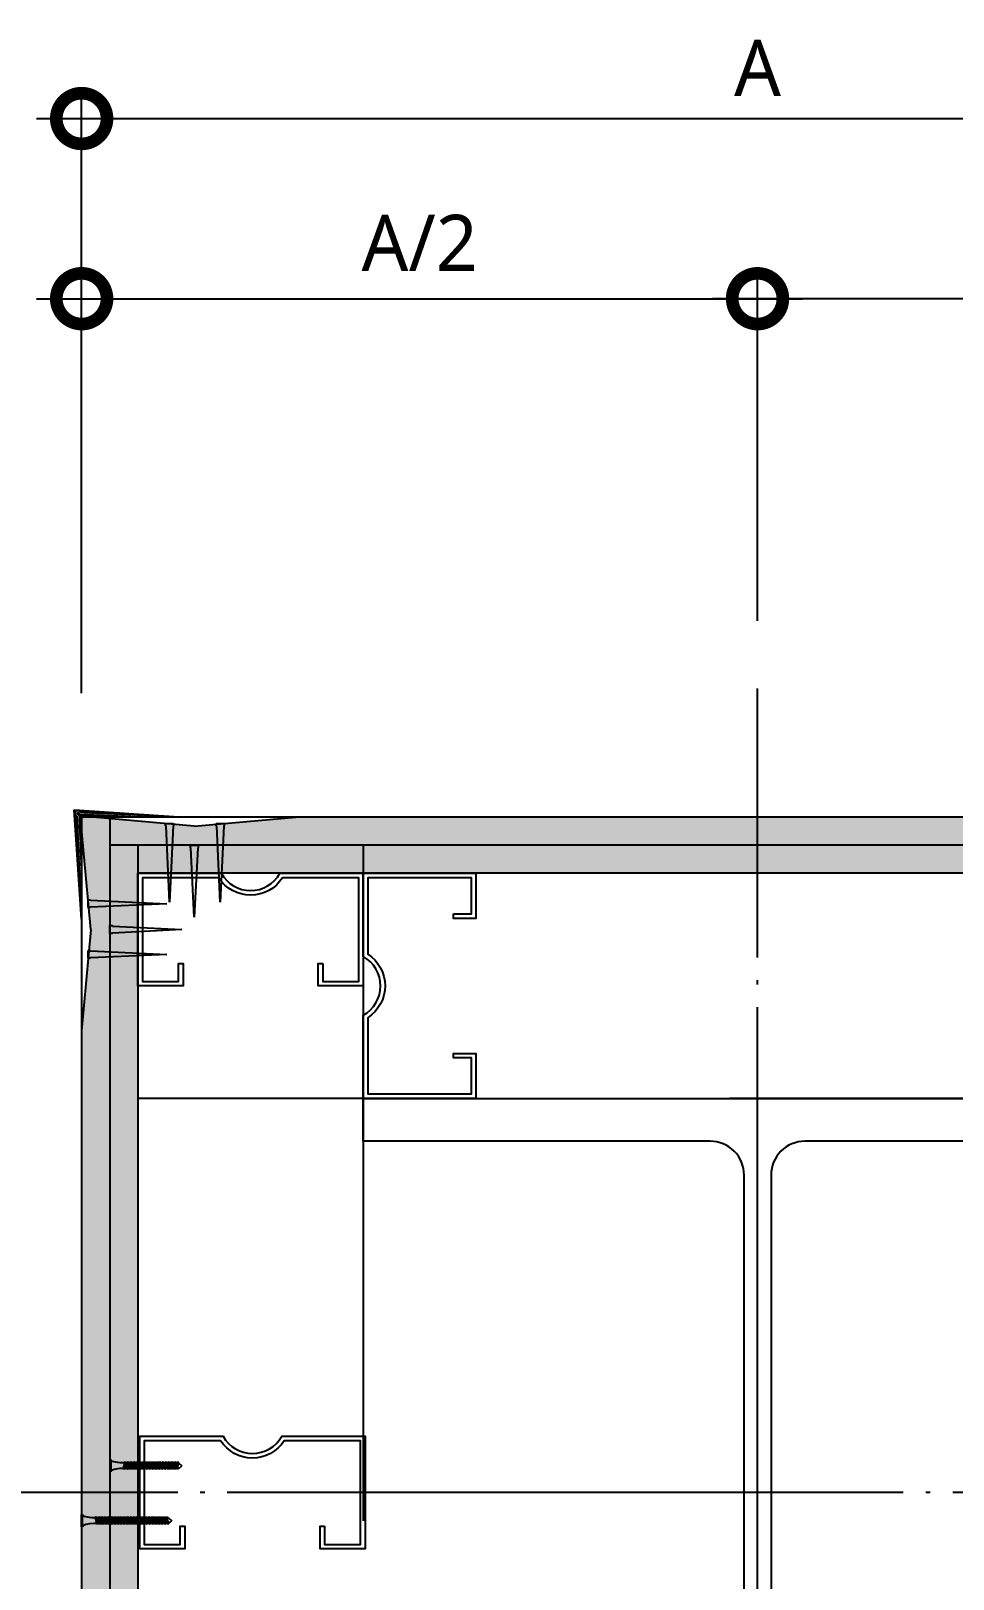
# Model space of a CAD drawing. Header units: millimetres. Extents: x 465 to 41696, y 198 to 5730.
# Drawn here: x 14583 to 14993, y 5003 to 5691 of the extents above; entities that cross this region are included whole.
import ezdxf

# ---------------------------------------------------------------- set-up
doc = ezdxf.new("R2010")
doc.units = ezdxf.units.MM
doc.header["$LTSCALE"] = 200
for name, pattern in [('CEN', [62, 60, -1, 0, -1]), ('CEN-GAUN', [32.2, 30, -1, 0.2, -1]), ('HID', [2.3, 1.5, -0.8])]:
    doc.linetypes.add(name, pattern=pattern)
doc.layers.get('DEFPOINTS').update_dxf_attribs({"color": 137})
for name, color, linetype in [('01LEADER(지시선)', 7, 'Continuous'), ('01석고보드', 73, 'Continuous'), ('01하지철물', 8, 'Continuous'), ('02 S-COL', 2, 'Continuous'), ('1', 1, 'Continuous'), ('4', 4, 'Continuous'), ('8', 8, 'Continuous'), ('cen', 1, 'CEN'), ('DIM', 7, 'Continuous')]:
    doc.layers.add(name, color=color, linetype=linetype)
doc.styles.add('arial', font='arial.ttf')
doc.styles.add('스타일1', font='malgun.ttf')
doc.dimstyles.new('CJA$0', dxfattribs={"dimscale": 300, "dimtxt": 2.7, "dimasz": 1, "dimexe": 2, "dimexo": 3, "dimgap": 1, "dimtad": 1, "dimdec": 0, "dimzin": 1, "dimdsep": 46, "dimtxsty": 'arial', "dimblk": 'DOT', "dimcen": 0.09, "dimdle": 1, "dimclrd": 256, "dimclre": 256, "dimclrt": 3, "dimadec": 0, "dimazin": 0, "dimtfac": 1, "dimtdec": 0, "dimtmove": 2, "dimatfit": 3, "dimldrblk": 'DOT', "dimfxl": 1, "dimtolj": 1, "dimtzin": 1, "dimarcsym": 0})

# ---------------------------------------------------------------- blocks, each defined once
blk = doc.blocks.new('_DotSmall')
at = {"color": 0, "linetype": 'ByBlock', "const_width": 0.5}
blk.add_lwpolyline([(-0.0625, 0, 1), (0.0625, 0, 1)], format="xyb", close=True, dxfattribs=at)
blk = doc.blocks.new('*D87')
at = {"layer": 'DEFPOINTS', "color": 0, "transparency": 16777216}
for p in [(15205.79, 5652.05), (14605.79, 5366.88), (15205.79, 5366.88)]:
    blk.add_point(p, dxfattribs=at)
at = {"layer": 'DIM', "color": 7, "lineweight": -2, "transparency": 16777216}
for p, q in [((14605.79, 5396.88), (14605.79, 5662.05)), ((15205.79, 5396.88), (15205.79, 5662.05)), ((14585.79, 5652.05), (15225.79, 5652.05))]:
    blk.add_line(p, q, dxfattribs=at)
at = {"layer": 'DIM', "color": 7, "lineweight": -2, "transparency": 16777216, "xscale": 45, "yscale": 45, "zscale": 45, "rotation": 180}
blk.add_blockref('_DotSmall', (14605.79, 5652.05), dxfattribs=at)
at = {"layer": 'DIM', "color": 7, "lineweight": -2, "transparency": 16777216, "xscale": 45, "yscale": 45, "zscale": 45}
blk.add_blockref('_DotSmall', (15205.79, 5652.05), dxfattribs=at)
at = {"layer": 'DIM', "color": 3, "transparency": 16777216, "insert": (14905.79, 5674.55), "char_height": 25, "attachment_point": 5, "style": '스타일1'}
blk.add_mtext('\\A1;A', dxfattribs=at)
blk = doc.blocks.new('_DOT')
at = {"color": 0, "linetype": 'ByBlock'}
blk.add_line((-0.5, 0), (-1, 0), dxfattribs=at)
at = {"color": 0, "linetype": 'ByBlock', "const_width": 0.5}
blk.add_lwpolyline([(-0.25, 0, 1), (0.25, 0, 1)], format="xyb", close=True, dxfattribs=at)
blk = doc.blocks.new('*D88')
at = {"layer": 'DEFPOINTS', "color": 0, "transparency": 16777216}
for p in [(14905.79, 5572.05), (14905.79, 5398.97), (14605.79, 5366.88)]:
    blk.add_point(p, dxfattribs=at)
at = {"layer": 'DIM', "color": 7, "lineweight": -2, "transparency": 16777216}
for p, q in [((14605.79, 5396.88), (14605.79, 5582.05)), ((14905.79, 5428.97), (14905.79, 5582.05)), ((14585.79, 5572.05), (14925.79, 5572.05))]:
    blk.add_line(p, q, dxfattribs=at)
at = {"layer": 'DIM', "color": 7, "lineweight": -2, "transparency": 16777216, "xscale": 45, "yscale": 45, "zscale": 45, "rotation": 180}
blk.add_blockref('_DotSmall', (14605.79, 5572.05), dxfattribs=at)
at = {"layer": 'DIM', "color": 7, "lineweight": -2, "transparency": 16777216, "xscale": 45, "yscale": 45, "zscale": 45}
blk.add_blockref('_DotSmall', (14905.79, 5572.05), dxfattribs=at)
at = {"layer": 'DIM', "color": 3, "transparency": 16777216, "insert": (14755.79, 5596.82), "char_height": 25, "attachment_point": 5, "style": '스타일1'}
blk.add_mtext('\\A1;A/2', dxfattribs=at)
blk = doc.blocks.new('*D89')
at = {"layer": 'DEFPOINTS', "color": 0, "transparency": 16777216}
for p in [(14905.79, 5572.05), (14905.79, 5398.97), (15205.79, 5366.88)]:
    blk.add_point(p, dxfattribs=at)
at = {"layer": 'DIM', "color": 7, "lineweight": -2, "transparency": 16777216}
for p, q in [((14905.79, 5428.97), (14905.79, 5582.05)), ((15205.79, 5396.88), (15205.79, 5582.05)), ((15225.79, 5572.05), (14885.79, 5572.05))]:
    blk.add_line(p, q, dxfattribs=at)
at = {"layer": 'DIM', "color": 7, "lineweight": -2, "transparency": 16777216, "xscale": 45, "yscale": 45, "zscale": 45, "rotation": 180}
blk.add_blockref('_DotSmall', (14905.79, 5572.05), dxfattribs=at)
at = {"layer": 'DIM', "color": 7, "lineweight": -2, "transparency": 16777216, "xscale": 45, "yscale": 45, "zscale": 45}
blk.add_blockref('_DotSmall', (15205.79, 5572.05), dxfattribs=at)
at = {"layer": 'DIM', "color": 3, "transparency": 16777216, "insert": (15055.79, 5596.82), "char_height": 25, "attachment_point": 5, "style": '스타일1'}
blk.add_mtext('\\A1;A/2', dxfattribs=at)

msp = doc.modelspace()

# ---------------------------------------------------------------- hatches: boundary and pattern name
at = {"layer": '1'}
h = msp.add_hatch(dxfattribs=at)
h.set_pattern_fill('ANSI31', color=256, scale=0.1, style=0)
h.set_pattern_definition([(135, (24917.97074, -13272.5427), (0.224506403, 0.224506403), [])])
h.paths.add_polyline_path([(14609.67, 5343.53), (14609.67, 5344.63), (14648.97, 5341.89), (14635.85, 5341.89), (14635.87, 5342.39)])
h.paths.add_polyline_path([(14603.96, 5342.39), (14605.3, 5311.82), (14605.79, 5311.84), (14605.79, 5296.53), (14602.48, 5345.13), (14609.67, 5344.63), (14609.67, 5343.53), (14605.3, 5343.73, 1.92106)])
h.paths.add_polyline_path([(14604.44, 5342.93, -5.650939), (14604.76, 5343.25), (14609.67, 5343.03), (14609.67, 5341.89), (14605.79, 5341.89), (14605.79, 5311.84)])
h.paths.add_polyline_path([(14609.67, 5343.03), (14635.85, 5341.89), (14609.67, 5341.89)])
at = {"layer": '8'}
h = msp.add_hatch(dxfattribs=at)
h.set_pattern_fill('AR-SAND', color=256, scale=5, style=0)
h.set_pattern_definition([(37.5, (21405.579, 3682.869), (-0.314967, 9.634119), [0, -7.6, 0, -8.5, 0, -8.125]), (7.5, (21405.579, 3682.869), (8.848884, 14.11073), [0, -4.1, 0, -6.85, 0, -2.625]), (327.5, (21399.429, 3682.869), (15.570709, 0.028295), [0, -2.5, 0, -9, 0, -11.75]), (317.5, (21399.429, 3682.869), (15.030633, 4.388378), [0, -1.25, 0, -5.9, 0, -6.75])])
h.paths.add_polyline_path([(14618.29, 5341.21), (14610.79, 5341.88), (14605.79, 5341.88), (14605.79, 5336.88), (14609.79, 5291.88), (14605.79, 5246.88), (14605.79, 4836.88), (14609.79, 4791.88), (14606.46, 4754.38), (14618.29, 4754.38)])
h.paths.add_polyline_path([(14630.79, 5329.38), (14618.29, 5329.38), (14618.29, 4766.88), (14630.79, 4766.88)])
h.paths.add_polyline_path([(15193.29, 5329.38), (14630.79, 5329.38), (14630.79, 5316.88), (15193.29, 5316.88)])
h.paths.add_polyline_path([(15205.79, 5336.88), (15205.79, 5341.88), (15200.79, 5341.88), (15155.79, 5337.88), (15110.79, 5341.88), (14700.79, 5341.88), (14655.79, 5337.88), (14618.29, 5341.21), (14618.29, 5329.38), (15205.13, 5329.38)])
h.paths.add_polyline_path([(15193.29, 5316.88), (15180.79, 5316.88), (15180.79, 4754.38), (15193.29, 4754.38)])
h.paths.add_polyline_path([(15205.79, 5246.88), (15201.79, 5291.88), (15205.13, 5329.38), (15193.29, 5329.38), (15193.29, 4742.55), (15200.79, 4741.88), (15205.79, 4741.88), (15205.79, 4746.88), (15201.79, 4791.88), (15205.79, 4836.88)])

# ---------------------------------------------------------------- linework, layer by layer
at = {"layer": '01LEADER(지시선)'}
msp.add_lwpolyline([(14605.2, 5343.73, 0, 9, 0), (14590.53, 5366.4, 0, 0, 0), (14527.44, 5463.9, 0, 0, 0)], format="xyseb", dxfattribs=at)
at = {"layer": '01석고보드'}
for p, q in [((14655.79, 5337.88), (14610.79, 5341.88)), ((14618.29, 5341.88), (14618.29, 4754.38)), ((14655.79, 5337.88), (14700.79, 5341.88)), ((14609.79, 5291.88), (14605.79, 5336.88)), ((15205.79, 5329.38), (14618.29, 5329.38)), ((14630.79, 5329.38), (14630.79, 4766.88)), ((15193.29, 5316.88), (14630.79, 5316.88)), ((14609.79, 5291.88), (14605.79, 5246.88))]:
    msp.add_line(p, q, dxfattribs=at)
msp.add_lwpolyline([(14605.79, 5341.88), (14605.79, 4741.88), (15205.79, 4741.88), (15205.79, 5341.88)], close=True, dxfattribs=at)
at = {"layer": '01하지철물', "color": 4}
for p, q in [((14643.05, 5339.06), (14646.55, 5339.06)), ((14643.05, 5337.92), (14643.05, 5339.06)), ((14643.24, 5337.92), (14643.05, 5337.92)), ((14644.8, 5304.06), (14643.24, 5337.92)), ((14646.36, 5337.92), (14644.8, 5304.06)), ((14646.55, 5337.92), (14646.36, 5337.92)), ((14646.55, 5339.06), (14646.55, 5337.92)), ((14665.55, 5339.06), (14669.05, 5339.06)), ((14665.55, 5337.92), (14665.55, 5339.06)), ((14665.74, 5337.92), (14665.55, 5337.92)), ((14667.3, 5304.06), (14665.74, 5337.92)), ((14668.86, 5337.92), (14667.3, 5304.06)), ((14669.05, 5337.92), (14668.86, 5337.92)), ((14669.05, 5339.06), (14669.05, 5337.92)), ((14654.04, 5329.38), (14657.54, 5329.38)), ((14654.04, 5328.25), (14654.04, 5329.38)), ((14654.24, 5328.25), (14654.04, 5328.25)), ((14655.79, 5297.38), (14654.24, 5328.25)), ((14657.35, 5328.25), (14655.79, 5297.38)), ((14657.54, 5328.25), (14657.35, 5328.25)), ((14657.54, 5329.38), (14657.54, 5328.25)), ((14608.62, 5305.13), (14609.75, 5305.13)), ((14608.62, 5301.63), (14608.62, 5305.13)), ((14609.75, 5301.63), (14608.62, 5301.63)), ((14609.75, 5305.13), (14609.75, 5304.94)), ((14609.75, 5304.94), (14643.62, 5303.38)), ((14643.62, 5303.38), (14609.75, 5301.82)), ((14609.75, 5301.82), (14609.75, 5301.63)), ((14618.29, 5290.13), (14618.29, 5293.63)), ((14618.29, 5293.63), (14619.43, 5293.63)), ((14619.43, 5293.63), (14619.43, 5293.44)), ((14619.43, 5290.13), (14618.29, 5290.13)), ((14619.43, 5293.44), (14650.29, 5291.88)), ((14650.29, 5291.88), (14619.43, 5290.32)), ((14619.43, 5290.32), (14619.43, 5290.13)), ((14608.62, 5282.63), (14609.75, 5282.63)), ((14608.62, 5279.13), (14608.62, 5282.63)), ((14609.75, 5282.63), (14609.75, 5282.44)), ((14609.75, 5282.44), (14643.62, 5280.88)), ((14643.62, 5280.88), (14609.75, 5279.32)), ((14609.75, 5279.13), (14608.62, 5279.13)), ((14609.75, 5279.32), (14609.75, 5279.13))]:
    msp.add_line(p, q, dxfattribs=at)
at = {"layer": '02 S-COL', "linetype": 'Continuous'}
msp.add_lwpolyline([(14730.79, 5197.88), (14730.79, 5216.88), (15080.79, 5216.88), (15080.79, 5197.88), (14926.79, 5197.88, 0.414214), (14911.79, 5182.88), (14911.79, 4900.88, 0.414214), (14926.79, 4885.88), (15080.79, 4885.88), (15080.79, 4866.88), (14730.79, 4866.88), (14730.79, 4885.88), (14884.79, 4885.88, 0.414214), (14899.79, 4900.88), (14899.79, 5182.88, 0.414214), (14884.79, 5197.88)], format="xyb", close=True, dxfattribs=at)
at = {"layer": '1'}
for p, q in [((14605.79, 5296.53), (14602.48, 5345.13)), ((14602.48, 5345.13), (14648.97, 5341.89))]:
    msp.add_line(p, q, dxfattribs=at)
at = {"layer": '4'}
for points in [[(14712.79, 5276.88), (14712.79, 5268.88), (14728.79, 5268.88), (14728.79, 5314.88), (14694.93, 5314.88, -0.542783), (14666.66, 5314.88), (14632.79, 5314.88), (14632.79, 5268.88), (14648.79, 5268.88), (14648.79, 5276.88), (14650.79, 5276.88), (14650.79, 5266.88), (14630.79, 5266.88), (14630.79, 5316.88), (14667.79, 5316.88, 0.589997), (14693.79, 5316.88), (14730.79, 5316.88), (14730.79, 5266.88), (14710.79, 5266.88), (14710.79, 5276.88)], [(14770.79, 5298.88), (14778.79, 5298.88), (14778.79, 5314.88), (14732.79, 5314.88), (14732.79, 5281.01, -0.542783), (14732.79, 5252.75), (14732.79, 5218.88), (14778.79, 5218.88), (14778.79, 5234.88), (14770.79, 5234.88), (14770.79, 5236.88), (14780.79, 5236.88), (14780.79, 5216.88), (14730.79, 5216.88), (14730.79, 5253.88, 0.589997), (14730.79, 5279.88), (14730.79, 5316.88), (14780.79, 5316.88), (14780.79, 5296.88), (14770.79, 5296.88)], [(14713.58, 5026.88), (14713.58, 5018.88), (14729.58, 5018.88), (14729.58, 5064.88), (14695.71, 5064.88, -0.542783), (14667.45, 5064.88), (14633.58, 5064.88), (14633.58, 5018.88), (14649.58, 5018.88), (14649.58, 5026.88), (14651.58, 5026.88), (14651.58, 5016.88), (14631.58, 5016.88), (14631.58, 5066.88), (14668.58, 5066.88, 0.589997), (14694.58, 5066.88), (14731.58, 5066.88), (14731.58, 5016.88), (14711.58, 5016.88), (14711.58, 5026.88)]]:
    msp.add_lwpolyline(points, format="xyb", close=True, dxfattribs=at)
at = {"layer": '8', "linetype": 'HID'}
for p, q in [((14730.79, 5329.38), (14730.79, 4766.88)), ((15193.29, 5216.88), (14630.79, 5216.88))]:
    msp.add_line(p, q, dxfattribs=at)
at = {"layer": '8'}
for p, q in [((14618.29, 5056.56), (14618.69, 5056.56)), ((14618.29, 5056.56), (14618.29, 5051.06)), ((14618.69, 5056.56), (14618.69, 5051.06)), ((14624.79, 5055.06), (14623.69, 5055.06)), ((14624.79, 5055.06), (14624.19, 5052.56)), ((14625.09, 5055.56), (14624.79, 5055.06)), ((14624.79, 5055.06), (14624.79, 5052.56)), ((14625.39, 5055.06), (14624.79, 5052.56)), ((14625.39, 5055.06), (14625.09, 5055.56)), ((14626.09, 5055.06), (14625.39, 5055.06)), ((14626.09, 5055.06), (14625.49, 5052.56)), ((14626.39, 5055.56), (14626.09, 5055.06)), ((14626.09, 5055.06), (14626.09, 5052.56)), ((14626.69, 5055.06), (14626.09, 5052.56)), ((14626.69, 5055.06), (14626.39, 5055.56)), ((14627.39, 5055.06), (14626.69, 5055.06)), ((14627.39, 5055.06), (14626.79, 5052.56)), ((14627.69, 5055.56), (14627.39, 5055.06)), ((14627.39, 5055.06), (14627.39, 5052.56)), ((14627.99, 5055.06), (14627.39, 5052.56)), ((14627.99, 5055.06), (14627.69, 5055.56)), ((14628.69, 5055.06), (14627.99, 5055.06)), ((14628.69, 5055.06), (14628.09, 5052.56)), ((14628.99, 5055.56), (14628.69, 5055.06)), ((14628.69, 5055.06), (14628.69, 5052.56)), ((14629.29, 5055.06), (14628.69, 5052.56)), ((14629.29, 5055.06), (14628.99, 5055.56)), ((14629.99, 5055.06), (14629.29, 5055.06)), ((14629.99, 5055.06), (14629.39, 5052.56)), ((14630.29, 5055.56), (14629.99, 5055.06)), ((14629.99, 5055.06), (14629.99, 5052.56)), ((14630.59, 5055.06), (14629.99, 5052.56)), ((14630.59, 5055.06), (14630.29, 5055.56)), ((14631.29, 5055.06), (14630.59, 5055.06)), ((14631.29, 5055.06), (14630.69, 5052.56)), ((14631.59, 5055.56), (14631.29, 5055.06)), ((14631.29, 5055.06), (14631.29, 5052.56)), ((14631.89, 5055.06), (14631.29, 5052.56)), ((14631.89, 5055.06), (14631.59, 5055.56)), ((14632.59, 5055.06), (14631.89, 5055.06)), ((14632.59, 5055.06), (14631.99, 5052.56)), ((14632.89, 5055.56), (14632.59, 5055.06)), ((14632.59, 5055.06), (14632.59, 5052.56)), ((14633.19, 5055.06), (14632.59, 5052.56)), ((14633.19, 5055.06), (14632.89, 5055.56)), ((14633.89, 5055.06), (14633.19, 5055.06)), ((14633.89, 5055.06), (14633.29, 5052.56)), ((14634.19, 5055.56), (14633.89, 5055.06)), ((14633.89, 5055.06), (14633.89, 5052.56)), ((14634.49, 5055.06), (14633.89, 5052.56)), ((14634.49, 5055.06), (14634.19, 5055.56)), ((14635.19, 5055.06), (14634.49, 5055.06)), ((14635.19, 5055.06), (14634.59, 5052.56)), ((14635.49, 5055.56), (14635.19, 5055.06)), ((14635.19, 5055.06), (14635.19, 5052.56)), ((14635.79, 5055.06), (14635.19, 5052.56)), ((14635.79, 5055.06), (14635.49, 5055.56)), ((14636.49, 5055.06), (14635.79, 5055.06)), ((14636.49, 5055.06), (14635.89, 5052.56)), ((14636.79, 5055.56), (14636.49, 5055.06)), ((14636.49, 5055.06), (14636.49, 5052.56)), ((14637.09, 5055.06), (14636.49, 5052.56)), ((14637.09, 5055.06), (14636.79, 5055.56)), ((14637.79, 5055.06), (14637.09, 5055.06)), ((14637.79, 5055.06), (14637.19, 5052.56)), ((14638.09, 5055.56), (14637.79, 5055.06)), ((14637.79, 5055.06), (14637.79, 5052.56)), ((14638.39, 5055.06), (14637.79, 5052.56)), ((14638.39, 5055.06), (14638.09, 5055.56)), ((14639.09, 5055.06), (14638.39, 5055.06)), ((14639.09, 5055.06), (14638.49, 5052.56)), ((14639.39, 5055.56), (14639.09, 5055.06)), ((14639.09, 5055.06), (14639.09, 5052.56)), ((14639.69, 5055.06), (14639.09, 5052.56)), ((14639.69, 5055.06), (14639.39, 5055.56)), ((14640.39, 5055.06), (14639.69, 5055.06)), ((14640.39, 5055.06), (14639.79, 5052.56)), ((14640.69, 5055.56), (14640.39, 5055.06)), ((14640.39, 5055.06), (14640.39, 5052.56)), ((14640.99, 5055.06), (14640.39, 5052.56)), ((14640.99, 5055.06), (14640.69, 5055.56)), ((14641.69, 5055.06), (14640.99, 5055.06)), ((14641.69, 5055.06), (14641.09, 5052.56)), ((14641.99, 5055.56), (14641.69, 5055.06)), ((14641.69, 5055.06), (14641.69, 5052.56)), ((14642.29, 5055.06), (14641.69, 5052.56)), ((14642.29, 5055.06), (14641.99, 5055.56)), ((14642.99, 5055.06), (14642.29, 5055.06)), ((14642.99, 5055.06), (14642.39, 5052.56)), ((14643.29, 5055.56), (14642.99, 5055.06)), ((14642.99, 5055.06), (14642.99, 5052.56)), ((14643.59, 5055.06), (14642.99, 5052.56)), ((14643.59, 5055.06), (14643.29, 5055.56)), ((14644.29, 5055.06), (14643.59, 5055.06)), ((14644.29, 5055.06), (14643.69, 5052.56)), ((14644.59, 5055.56), (14644.29, 5055.06)), ((14644.29, 5055.06), (14644.29, 5052.56)), ((14644.89, 5055.06), (14644.29, 5052.56)), ((14644.89, 5055.06), (14644.59, 5055.56)), ((14645.59, 5055.06), (14644.89, 5055.06)), ((14645.59, 5055.06), (14644.99, 5052.56)), ((14645.89, 5055.56), (14645.59, 5055.06)), ((14645.59, 5055.06), (14645.59, 5052.56)), ((14646.19, 5055.06), (14645.59, 5052.56)), ((14646.19, 5055.06), (14645.89, 5055.56)), ((14646.89, 5055.06), (14646.19, 5055.06)), ((14646.89, 5055.06), (14646.29, 5052.56)), ((14647.19, 5055.56), (14646.89, 5055.06)), ((14646.89, 5055.06), (14646.89, 5052.56)), ((14647.49, 5055.06), (14646.89, 5052.56)), ((14647.49, 5055.06), (14647.19, 5055.56)), ((14648.19, 5055.06), (14647.49, 5055.06)), ((14648.19, 5055.06), (14647.59, 5052.56)), ((14648.49, 5055.56), (14648.19, 5055.06)), ((14648.19, 5055.06), (14648.19, 5052.56)), ((14648.79, 5055.06), (14648.19, 5052.56)), ((14648.79, 5055.06), (14648.49, 5055.56)), ((14648.79, 5055.06), (14650.29, 5053.81)), ((14648.89, 5052.56), (14650.29, 5053.81)), ((14618.29, 5051.06), (14618.69, 5051.06)), ((14624.19, 5052.56), (14623.69, 5052.56)), ((14624.49, 5052.06), (14624.19, 5052.56)), ((14624.79, 5052.56), (14624.49, 5052.06)), ((14625.49, 5052.56), (14624.79, 5052.56)), ((14625.79, 5052.06), (14625.49, 5052.56)), ((14626.09, 5052.56), (14625.79, 5052.06)), ((14626.79, 5052.56), (14626.09, 5052.56)), ((14627.09, 5052.06), (14626.79, 5052.56)), ((14627.39, 5052.56), (14627.09, 5052.06)), ((14628.09, 5052.56), (14627.39, 5052.56)), ((14628.39, 5052.06), (14628.09, 5052.56)), ((14628.69, 5052.56), (14628.39, 5052.06)), ((14629.39, 5052.56), (14628.69, 5052.56)), ((14629.69, 5052.06), (14629.39, 5052.56)), ((14629.99, 5052.56), (14629.69, 5052.06)), ((14630.69, 5052.56), (14629.99, 5052.56)), ((14630.99, 5052.06), (14630.69, 5052.56)), ((14631.29, 5052.56), (14630.99, 5052.06)), ((14631.99, 5052.56), (14631.29, 5052.56)), ((14632.29, 5052.06), (14631.99, 5052.56)), ((14632.59, 5052.56), (14632.29, 5052.06)), ((14633.29, 5052.56), (14632.59, 5052.56)), ((14633.59, 5052.06), (14633.29, 5052.56)), ((14633.89, 5052.56), (14633.59, 5052.06)), ((14634.59, 5052.56), (14633.89, 5052.56)), ((14634.89, 5052.06), (14634.59, 5052.56)), ((14635.19, 5052.56), (14634.89, 5052.06)), ((14635.89, 5052.56), (14635.19, 5052.56)), ((14636.19, 5052.06), (14635.89, 5052.56)), ((14636.49, 5052.56), (14636.19, 5052.06)), ((14637.19, 5052.56), (14636.49, 5052.56)), ((14637.49, 5052.06), (14637.19, 5052.56)), ((14637.79, 5052.56), (14637.49, 5052.06)), ((14638.49, 5052.56), (14637.79, 5052.56)), ((14638.79, 5052.06), (14638.49, 5052.56)), ((14639.09, 5052.56), (14638.79, 5052.06)), ((14639.79, 5052.56), (14639.09, 5052.56)), ((14640.09, 5052.06), (14639.79, 5052.56)), ((14640.39, 5052.56), (14640.09, 5052.06)), ((14641.09, 5052.56), (14640.39, 5052.56)), ((14641.39, 5052.06), (14641.09, 5052.56)), ((14641.69, 5052.56), (14641.39, 5052.06)), ((14642.39, 5052.56), (14641.69, 5052.56)), ((14642.69, 5052.06), (14642.39, 5052.56)), ((14642.99, 5052.56), (14642.69, 5052.06)), ((14643.69, 5052.56), (14642.99, 5052.56)), ((14643.99, 5052.06), (14643.69, 5052.56)), ((14644.29, 5052.56), (14643.99, 5052.06)), ((14644.99, 5052.56), (14644.29, 5052.56)), ((14645.29, 5052.06), (14644.99, 5052.56)), ((14645.59, 5052.56), (14645.29, 5052.06)), ((14646.29, 5052.56), (14645.59, 5052.56)), ((14646.59, 5052.06), (14646.29, 5052.56)), ((14646.89, 5052.56), (14646.59, 5052.06)), ((14647.59, 5052.56), (14646.89, 5052.56)), ((14647.89, 5052.06), (14647.59, 5052.56)), ((14648.19, 5052.56), (14647.89, 5052.06)), ((14648.89, 5052.56), (14648.19, 5052.56)), ((14605.79, 5026.63), (14605.79, 5032.13)), ((14605.79, 5032.13), (14606.19, 5032.13)), ((14605.79, 5026.63), (14606.19, 5026.63)), ((14606.19, 5026.63), (14606.19, 5032.13)), ((14611.89, 5030.63), (14611.19, 5030.63)), ((14612.49, 5028.13), (14611.19, 5028.13)), ((14612.19, 5031.13), (14611.89, 5030.63)), ((14612.49, 5028.13), (14611.89, 5030.63)), ((14612.49, 5030.63), (14612.19, 5031.13)), ((14613.09, 5028.13), (14612.49, 5030.63)), ((14613.19, 5030.63), (14612.49, 5030.63)), ((14612.49, 5028.13), (14612.49, 5030.63)), ((14612.79, 5027.63), (14612.49, 5028.13)), ((14613.09, 5028.13), (14612.79, 5027.63)), ((14613.79, 5028.13), (14613.09, 5028.13)), ((14613.49, 5031.13), (14613.19, 5030.63)), ((14613.79, 5028.13), (14613.19, 5030.63)), ((14613.79, 5030.63), (14613.49, 5031.13)), ((14614.49, 5030.63), (14613.79, 5030.63)), ((14614.39, 5028.13), (14613.79, 5030.63)), ((14613.79, 5028.13), (14613.79, 5030.63)), ((14614.09, 5027.63), (14613.79, 5028.13)), ((14614.39, 5028.13), (14614.09, 5027.63)), ((14615.09, 5028.13), (14614.39, 5028.13)), ((14614.79, 5031.13), (14614.49, 5030.63)), ((14615.09, 5028.13), (14614.49, 5030.63)), ((14615.09, 5030.63), (14614.79, 5031.13)), ((14615.69, 5028.13), (14615.09, 5030.63)), ((14615.79, 5030.63), (14615.09, 5030.63)), ((14615.09, 5028.13), (14615.09, 5030.63)), ((14615.39, 5027.63), (14615.09, 5028.13)), ((14615.69, 5028.13), (14615.39, 5027.63)), ((14616.39, 5028.13), (14615.69, 5028.13)), ((14616.09, 5031.13), (14615.79, 5030.63)), ((14616.39, 5028.13), (14615.79, 5030.63)), ((14616.39, 5030.63), (14616.09, 5031.13)), ((14617.09, 5030.63), (14616.39, 5030.63)), ((14616.99, 5028.13), (14616.39, 5030.63)), ((14616.39, 5028.13), (14616.39, 5030.63)), ((14616.69, 5027.63), (14616.39, 5028.13)), ((14616.99, 5028.13), (14616.69, 5027.63)), ((14617.69, 5028.13), (14616.99, 5028.13)), ((14617.39, 5031.13), (14617.09, 5030.63)), ((14617.69, 5028.13), (14617.09, 5030.63)), ((14617.69, 5030.63), (14617.39, 5031.13)), ((14618.29, 5028.13), (14617.69, 5030.63)), ((14618.39, 5030.63), (14617.69, 5030.63)), ((14617.69, 5028.13), (14617.69, 5030.63)), ((14617.99, 5027.63), (14617.69, 5028.13)), ((14618.29, 5028.13), (14617.99, 5027.63)), ((14618.99, 5028.13), (14618.29, 5028.13)), ((14618.69, 5031.13), (14618.39, 5030.63)), ((14618.99, 5028.13), (14618.39, 5030.63)), ((14618.99, 5030.63), (14618.69, 5031.13)), ((14619.69, 5030.63), (14618.99, 5030.63)), ((14619.59, 5028.13), (14618.99, 5030.63)), ((14618.99, 5028.13), (14618.99, 5030.63)), ((14619.29, 5027.63), (14618.99, 5028.13)), ((14619.59, 5028.13), (14619.29, 5027.63)), ((14620.29, 5028.13), (14619.59, 5028.13)), ((14619.99, 5031.13), (14619.69, 5030.63)), ((14620.29, 5028.13), (14619.69, 5030.63)), ((14620.29, 5030.63), (14619.99, 5031.13)), ((14620.89, 5028.13), (14620.29, 5030.63)), ((14620.99, 5030.63), (14620.29, 5030.63)), ((14620.29, 5028.13), (14620.29, 5030.63)), ((14620.59, 5027.63), (14620.29, 5028.13)), ((14620.89, 5028.13), (14620.59, 5027.63)), ((14621.59, 5028.13), (14620.89, 5028.13)), ((14621.29, 5031.13), (14620.99, 5030.63)), ((14621.59, 5028.13), (14620.99, 5030.63)), ((14621.59, 5030.63), (14621.29, 5031.13)), ((14622.29, 5030.63), (14621.59, 5030.63)), ((14622.19, 5028.13), (14621.59, 5030.63)), ((14621.59, 5028.13), (14621.59, 5030.63)), ((14621.89, 5027.63), (14621.59, 5028.13)), ((14622.19, 5028.13), (14621.89, 5027.63)), ((14622.89, 5028.13), (14622.19, 5028.13)), ((14622.59, 5031.13), (14622.29, 5030.63)), ((14622.89, 5028.13), (14622.29, 5030.63)), ((14622.89, 5030.63), (14622.59, 5031.13)), ((14623.49, 5028.13), (14622.89, 5030.63)), ((14623.59, 5030.63), (14622.89, 5030.63)), ((14622.89, 5028.13), (14622.89, 5030.63)), ((14623.19, 5027.63), (14622.89, 5028.13)), ((14623.49, 5028.13), (14623.19, 5027.63)), ((14624.19, 5028.13), (14623.49, 5028.13)), ((14623.89, 5031.13), (14623.59, 5030.63)), ((14624.19, 5028.13), (14623.59, 5030.63)), ((14624.19, 5030.63), (14623.89, 5031.13)), ((14624.89, 5030.63), (14624.19, 5030.63)), ((14624.79, 5028.13), (14624.19, 5030.63)), ((14624.19, 5028.13), (14624.19, 5030.63)), ((14624.49, 5027.63), (14624.19, 5028.13)), ((14624.79, 5028.13), (14624.49, 5027.63)), ((14625.49, 5028.13), (14624.79, 5028.13)), ((14625.19, 5031.13), (14624.89, 5030.63)), ((14625.49, 5028.13), (14624.89, 5030.63)), ((14625.49, 5030.63), (14625.19, 5031.13)), ((14626.09, 5028.13), (14625.49, 5030.63)), ((14626.19, 5030.63), (14625.49, 5030.63)), ((14625.49, 5028.13), (14625.49, 5030.63)), ((14625.79, 5027.63), (14625.49, 5028.13)), ((14626.09, 5028.13), (14625.79, 5027.63)), ((14626.79, 5028.13), (14626.09, 5028.13)), ((14626.49, 5031.13), (14626.19, 5030.63)), ((14626.79, 5028.13), (14626.19, 5030.63)), ((14626.79, 5030.63), (14626.49, 5031.13)), ((14627.49, 5030.63), (14626.79, 5030.63)), ((14627.39, 5028.13), (14626.79, 5030.63)), ((14626.79, 5028.13), (14626.79, 5030.63)), ((14627.09, 5027.63), (14626.79, 5028.13)), ((14627.39, 5028.13), (14627.09, 5027.63)), ((14628.09, 5028.13), (14627.39, 5028.13)), ((14627.79, 5031.13), (14627.49, 5030.63)), ((14628.09, 5028.13), (14627.49, 5030.63)), ((14628.09, 5030.63), (14627.79, 5031.13)), ((14628.69, 5028.13), (14628.09, 5030.63)), ((14628.79, 5030.63), (14628.09, 5030.63)), ((14628.09, 5028.13), (14628.09, 5030.63)), ((14628.39, 5027.63), (14628.09, 5028.13)), ((14628.69, 5028.13), (14628.39, 5027.63)), ((14629.39, 5028.13), (14628.69, 5028.13)), ((14629.09, 5031.13), (14628.79, 5030.63)), ((14629.39, 5028.13), (14628.79, 5030.63)), ((14629.39, 5030.63), (14629.09, 5031.13)), ((14630.09, 5030.63), (14629.39, 5030.63)), ((14629.99, 5028.13), (14629.39, 5030.63)), ((14629.39, 5028.13), (14629.39, 5030.63)), ((14629.69, 5027.63), (14629.39, 5028.13)), ((14629.99, 5028.13), (14629.69, 5027.63)), ((14630.69, 5028.13), (14629.99, 5028.13)), ((14630.39, 5031.13), (14630.09, 5030.63)), ((14630.69, 5028.13), (14630.09, 5030.63)), ((14630.69, 5030.63), (14630.39, 5031.13)), ((14631.29, 5028.13), (14630.69, 5030.63)), ((14631.39, 5030.63), (14630.69, 5030.63)), ((14630.69, 5028.13), (14630.69, 5030.63)), ((14630.99, 5027.63), (14630.69, 5028.13)), ((14631.29, 5028.13), (14630.99, 5027.63)), ((14631.99, 5028.13), (14631.29, 5028.13)), ((14631.69, 5031.13), (14631.39, 5030.63)), ((14631.99, 5028.13), (14631.39, 5030.63)), ((14631.99, 5030.63), (14631.69, 5031.13)), ((14632.69, 5030.63), (14631.99, 5030.63)), ((14632.59, 5028.13), (14631.99, 5030.63)), ((14631.99, 5028.13), (14631.99, 5030.63)), ((14632.29, 5027.63), (14631.99, 5028.13)), ((14632.59, 5028.13), (14632.29, 5027.63)), ((14633.29, 5028.13), (14632.59, 5028.13)), ((14632.99, 5031.13), (14632.69, 5030.63)), ((14633.29, 5028.13), (14632.69, 5030.63)), ((14633.29, 5030.63), (14632.99, 5031.13)), ((14633.89, 5028.13), (14633.29, 5030.63)), ((14633.99, 5030.63), (14633.29, 5030.63)), ((14633.29, 5028.13), (14633.29, 5030.63)), ((14633.59, 5027.63), (14633.29, 5028.13)), ((14633.89, 5028.13), (14633.59, 5027.63)), ((14634.59, 5028.13), (14633.89, 5028.13)), ((14634.29, 5031.13), (14633.99, 5030.63)), ((14634.59, 5028.13), (14633.99, 5030.63)), ((14634.59, 5030.63), (14634.29, 5031.13)), ((14635.29, 5030.63), (14634.59, 5030.63)), ((14635.19, 5028.13), (14634.59, 5030.63)), ((14634.59, 5028.13), (14634.59, 5030.63)), ((14634.89, 5027.63), (14634.59, 5028.13)), ((14635.19, 5028.13), (14634.89, 5027.63)), ((14635.89, 5028.13), (14635.19, 5028.13)), ((14635.59, 5031.13), (14635.29, 5030.63)), ((14635.89, 5028.13), (14635.29, 5030.63)), ((14635.89, 5030.63), (14635.59, 5031.13)), ((14636.49, 5028.13), (14635.89, 5030.63)), ((14636.59, 5030.63), (14635.89, 5030.63)), ((14635.89, 5028.13), (14635.89, 5030.63)), ((14636.19, 5027.63), (14635.89, 5028.13)), ((14636.49, 5028.13), (14636.19, 5027.63)), ((14637.19, 5028.13), (14636.49, 5028.13)), ((14636.89, 5031.13), (14636.59, 5030.63)), ((14637.19, 5028.13), (14636.59, 5030.63)), ((14637.19, 5030.63), (14636.89, 5031.13)), ((14637.89, 5030.63), (14637.19, 5030.63)), ((14637.79, 5028.13), (14637.19, 5030.63)), ((14637.19, 5028.13), (14637.19, 5030.63)), ((14637.49, 5027.63), (14637.19, 5028.13)), ((14637.79, 5028.13), (14637.49, 5027.63)), ((14638.49, 5028.13), (14637.79, 5028.13)), ((14638.19, 5031.13), (14637.89, 5030.63)), ((14638.49, 5028.13), (14637.89, 5030.63)), ((14638.49, 5030.63), (14638.19, 5031.13)), ((14639.09, 5028.13), (14638.49, 5030.63)), ((14639.19, 5030.63), (14638.49, 5030.63)), ((14638.49, 5028.13), (14638.49, 5030.63)), ((14638.79, 5027.63), (14638.49, 5028.13)), ((14639.09, 5028.13), (14638.79, 5027.63)), ((14639.79, 5028.13), (14639.09, 5028.13)), ((14639.49, 5031.13), (14639.19, 5030.63)), ((14639.79, 5028.13), (14639.19, 5030.63)), ((14639.79, 5030.63), (14639.49, 5031.13)), ((14640.49, 5030.63), (14639.79, 5030.63)), ((14640.39, 5028.13), (14639.79, 5030.63)), ((14639.79, 5028.13), (14639.79, 5030.63)), ((14640.09, 5027.63), (14639.79, 5028.13)), ((14640.39, 5028.13), (14640.09, 5027.63)), ((14641.09, 5028.13), (14640.39, 5028.13)), ((14640.79, 5031.13), (14640.49, 5030.63)), ((14641.09, 5028.13), (14640.49, 5030.63)), ((14641.09, 5030.63), (14640.79, 5031.13)), ((14641.79, 5030.63), (14641.09, 5030.63)), ((14641.69, 5028.13), (14641.09, 5030.63)), ((14641.09, 5028.13), (14641.09, 5030.63)), ((14641.39, 5027.63), (14641.09, 5028.13)), ((14641.69, 5028.13), (14641.39, 5027.63)), ((14642.39, 5028.13), (14641.69, 5028.13)), ((14642.09, 5031.13), (14641.79, 5030.63)), ((14642.39, 5028.13), (14641.79, 5030.63)), ((14642.39, 5030.63), (14642.09, 5031.13)), ((14642.99, 5028.13), (14642.39, 5030.63)), ((14643.09, 5030.63), (14642.39, 5030.63)), ((14642.39, 5028.13), (14642.39, 5030.63)), ((14642.69, 5027.63), (14642.39, 5028.13)), ((14642.99, 5028.13), (14642.69, 5027.63)), ((14643.69, 5028.13), (14642.99, 5028.13)), ((14643.39, 5031.13), (14643.09, 5030.63)), ((14643.69, 5028.13), (14643.09, 5030.63)), ((14643.69, 5030.63), (14643.39, 5031.13)), ((14644.29, 5028.13), (14643.69, 5030.63)), ((14644.39, 5030.63), (14643.69, 5030.63)), ((14643.69, 5028.13), (14643.69, 5030.63)), ((14643.99, 5027.63), (14643.69, 5028.13)), ((14644.29, 5028.13), (14643.99, 5027.63)), ((14644.29, 5028.13), (14645.79, 5029.38)), ((14644.39, 5030.63), (14645.79, 5029.38))]:
    msp.add_line(p, q, dxfattribs=at)
at = {"layer": '8', "extrusion": (0, 0, -1)}
for centre in [(14623.69, 5056.56), (14611.19, 5032.13)]:
    msp.add_ellipse(centre, major_axis=(5, 0), ratio=0.3, start_param=1.570796, end_param=3.141593, dxfattribs=at)
at = {"layer": '8'}
for centre, major_axis, start_param, end_param in [((14623.69, 5051.06), (5, 0), 1.570796, 3.141593), ((14611.19, 5026.63), (-5, 0), -1.570796, 0)]:
    msp.add_ellipse(centre, major_axis=major_axis, ratio=0.3, start_param=start_param, end_param=end_param, dxfattribs=at)
at = {"layer": 'cen', "linetype": 'CEN-GAUN', "ltscale": 0.05}
for p, q in [((14905.79, 4635.46), (14905.79, 5398.97)), ((15292.41, 5041.88), (14457.96, 5041.88))]:
    msp.add_line(p, q, dxfattribs=at)

# ---------------------------------------------------------------- dimensions: what is measured, and where the dimension line sits
at = {"layer": 'DIM'}
for base, p2, text, picture, middle in [((15205.79, 5652.05), (15205.79, 5366.88), 'A', '*D87', (14905.79, 5674.55)), ((14905.79, 5572.05), (14905.79, 5398.97), 'A/2', '*D88', (14755.79, 5596.82))]:
    dim = msp.add_linear_dim(base=base, p1=(14605.79, 5366.88), p2=p2, text=text, dimstyle='CJA$0', override={"dimscale": 10, "dimtxt": 2.5, "dimasz": 4.5, "dimexe": 1, "dimzin": 8, "dimlunit": 6, "dimtxsty": '스타일1', "dimblk1": 'DotSmall', "dimblk2": 'DotSmall', "dimsah": 1, "dimcen": 1, "dimdle": 2, "dimclrd": 7, "dimclre": 7, "dimtix": 1, "dimfxl": 2, "dimtzin": 0}, dxfattribs=at)
    dim.commit()
    dim.dimension.update_dxf_attribs({"geometry": picture, "text_midpoint": middle})
dim = msp.add_linear_dim(base=(14905.79, 5572.05), p1=(15205.79, 5366.88), p2=(14905.79, 5398.97), angle=180, text='A/2', dimstyle='CJA$0', override={"dimscale": 10, "dimtxt": 2.5, "dimasz": 4.5, "dimexe": 1, "dimzin": 8, "dimlunit": 6, "dimtxsty": '스타일1', "dimblk1": 'DotSmall', "dimblk2": 'DotSmall', "dimsah": 1, "dimcen": 1, "dimdle": 2, "dimclrd": 7, "dimclre": 7, "dimtix": 1, "dimfxl": 2, "dimtzin": 0}, dxfattribs=at)
dim.commit()
dim.dimension.update_dxf_attribs({"geometry": '*D89', "text_midpoint": (15055.79, 5596.82)})

doc.saveas('drawing.dxf')
